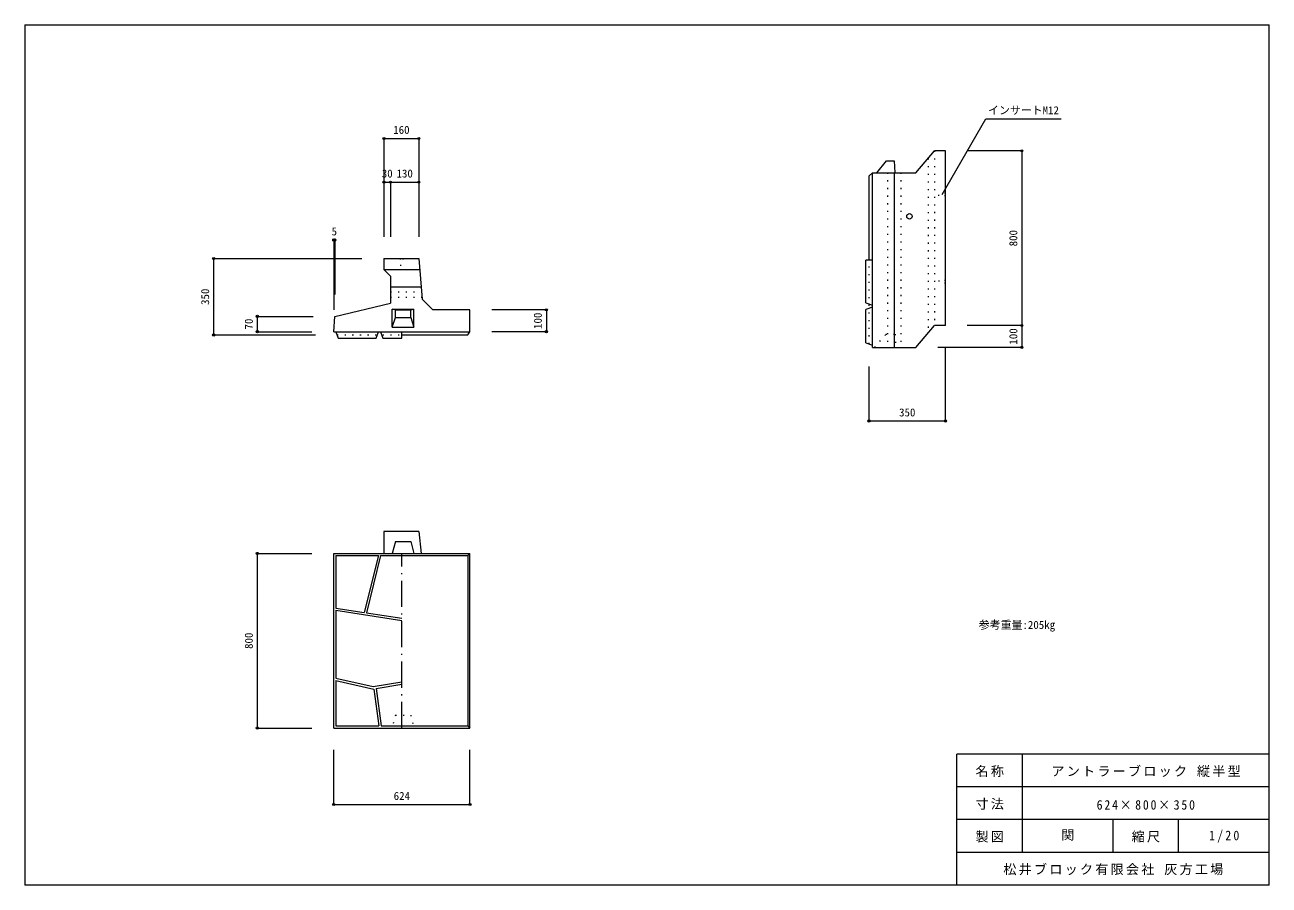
# Model space of a CAD drawing. Units: millimetres, scale not verified. Extents: x 120 to 5820, y 130 to 4070.
import ezdxf
from ezdxf.enums import TextEntityAlignment as Align

# ---------------------------------------------------------------- set-up
doc = ezdxf.new("R2010")
doc.units = ezdxf.units.MM
doc.header["$LTSCALE"] = 20
doc.header["$PDMODE"] = 32
doc.header["$PDSIZE"] = 10
doc.linetypes.add('DASHED_DOTTED', pattern=[9.25, 6, -1.5, 0.25, -1.5])
doc.linetypes.add('DOTTED', pattern=[1.75, 0.25, -1.5])
for name, color, linetype, lineweight in [('_0-0_', 7, 'Continuous', 18), ('_0-1_', 7, 'Continuous', 18), ('_0-2_', 4, 'Continuous', 9)]:
    doc.layers.add(name, color=color, linetype=linetype, lineweight=lineweight)
doc.styles.add('ＭＳ ゴシック', font='')
doc.styles.get('ＭＳ ゴシック').set_extended_font_data('MS Gothic')

msp = doc.modelspace()

# ---------------------------------------------------------------- linework, layer by layer
at = {"layer": '_0-0_'}
for p, q in [((120, 4070), (5820, 4070)), ((120, 4070), (120, 130)), ((5820, 130), (5820, 4070)), ((4390, 130), (4390, 730)), ((5820, 730), (4390, 730)), ((4690, 280), (4690, 730)), ((5820, 580), (4390, 580)), ((5820, 430), (4390, 430)), ((5105, 280), (5105, 430)), ((5405, 280), (5405, 430)), ((5820, 280), (4390, 280)), ((5820, 130), (120, 130))]:
    msp.add_line(p, q, dxfattribs=at)
at = {"layer": '_0-1_'}
for p, q in [((4202.31, 3393.1), (4287.31, 3493.1)), ((4337.31, 3493.1), (4287.31, 3493.1)), ((4337.31, 2693.1), (4337.31, 3493.1)), ((4022.31, 3393.1), (4067.31, 3448.1)), ((4067.31, 3448.1), (4102.31, 3448.1)), ((4102.31, 3448.1), (4105.31, 3393.1)), ((3987.31, 3378.1), (4002.31, 3393.1)), ((3987.31, 2993.1), (3987.31, 3378.1)), ((4002.31, 3393.1), (4202.31, 3393.1)), ((4002.31, 2593.1), (4002.31, 3393.1)), ((4102.31, 3393.1), (4102.31, 2593.1)), ((1765.01, 2999.82), (1925.01, 2999.82)), ((1765.01, 2999.82), (1765.01, 2949.82)), ((1925.01, 2999.82), (1940.1, 2813.73)), ((3972.31, 2796.97), (3972.31, 2993.1)), ((4002.31, 2993.1), (3972.31, 2993.1)), ((1765.01, 2949.82), (1795.01, 2919.82)), ((1765.01, 2949.82), (1929.06, 2949.82)), ((1795.01, 2919.82), (1795.01, 2794.82)), ((1795.01, 2869.82), (1935.55, 2869.82)), ((1540.01, 2734.82), (1795.01, 2794.82)), ((1940.1, 2813.73), (1989.01, 2764.82)), ((3972.31, 2796.97), (4002.31, 2786.97)), ((1802.51, 2767.82), (1902.51, 2767.82)), ((1802.51, 2684.82), (1802.51, 2767.82)), ((1817.51, 2764.82), (1802.51, 2767.82)), ((1817.51, 2764.82), (1887.51, 2764.82)), ((1817.51, 2729.82), (1817.51, 2764.82)), ((1887.51, 2764.82), (1902.51, 2767.82)), ((1887.51, 2729.82), (1887.51, 2764.82)), ((1902.51, 2684.82), (1902.51, 2767.82)), ((2159.01, 2764.82), (1989.01, 2764.82)), ((2159.01, 2664.82), (2159.01, 2764.82)), ((4002.31, 2776.91), (3972.31, 2766.91)), ((3972.31, 2613.1), (3972.31, 2766.91)), ((1535.01, 2664.82), (1540.01, 2734.82)), ((1802.51, 2684.82), (1817.51, 2729.82)), ((1802.51, 2684.82), (1902.51, 2684.82)), ((1817.51, 2729.82), (1887.51, 2729.82)), ((1887.51, 2729.82), (1902.51, 2684.82)), ((4202.31, 2593.1), (4287.31, 2693.1)), ((4337.31, 2693.1), (4287.31, 2693.1)), ((1535.01, 2664.82), (2159.01, 2664.82)), ((1545.01, 2664.82), (1555.01, 2634.82)), ((1555.01, 2634.82), (1729.21, 2634.82)), ((1729.21, 2634.82), (1739.21, 2664.82)), ((1749.51, 2664.82), (1759.51, 2634.82)), ((1759.51, 2634.82), (1847.01, 2634.82)), ((1847.01, 2634.82), (1847.01, 2664.82)), ((1847.01, 2649.82), (2149.01, 2649.82)), ((2149.01, 2649.82), (2159.01, 2664.82)), ((3972.31, 2613.1), (4002.31, 2603.1)), ((4002.31, 2593.1), (4202.31, 2593.1)), ((1925.01, 1749.13), (1765.01, 1749.13)), ((1765.01, 1749.13), (1765.01, 1649.13)), ((1925.01, 1749.13), (1935.01, 1649.13)), ((1817.51, 1704.13), (1802.51, 1649.13)), ((1817.51, 1704.13), (1887.51, 1704.13)), ((1887.51, 1704.13), (1902.51, 1649.13)), ((1535.01, 849.13), (1535.01, 1649.13)), ((1535.01, 1649.13), (2159.01, 1649.13)), ((1545.01, 1639.13), (1739.21, 1639.13)), ((1545.01, 1639.13), (1545.01, 1399.13)), ((1739.21, 1639.13), (1675.01, 1379.13)), ((1749.51, 1639.13), (1684.93, 1377.6)), ((1749.51, 1639.13), (2149.01, 1639.13)), ((2149.01, 1639.13), (2159.01, 1649.13)), ((2149.01, 1639.13), (2149.01, 859.13)), ((2159.01, 849.13), (2159.01, 1649.13)), ((1545.01, 1399.13), (1675.01, 1379.13)), ((1545.01, 1389.01), (1545.01, 1077.3)), ((1545.01, 1389.01), (1847.01, 1342.55)), ((1684.93, 1377.6), (1847.01, 1352.67)), ((1545.01, 1077.3), (1715.01, 1039.13)), ((1545.01, 1067.06), (1719.07, 1027.97)), ((1545.01, 1067.06), (1545.01, 859.13)), ((1715.01, 1039.13), (1847.01, 1061.13)), ((1719.07, 1027.97), (1741.52, 859.13)), ((1728.72, 1031.28), (1847.01, 1050.99)), ((1728.72, 1031.28), (1751.61, 859.13)), ((1545.01, 859.13), (1741.52, 859.13)), ((1751.61, 859.13), (2149.01, 859.13)), ((2149.01, 859.13), (2159.01, 849.13)), ((1535.01, 849.13), (2159.01, 849.13))]:
    msp.add_line(p, q, dxfattribs=at)
at = {"layer": '_0-1_', "linetype": 'DOTTED'}
for p, q in [((4287.31, 3493.1), (4287.31, 2693.1)), ((4257.31, 3457.8), (4257.31, 2657.8)), ((4072.31, 3393.1), (4072.31, 2593.1)), ((4132.31, 3393.1), (4132.31, 2593.1)), ((4337.31, 3299.1), (4307.31, 3299.1)), ((4307.31, 3287.1), (4307.31, 3299.1)), ((4337.31, 3287.1), (4307.31, 3287.1)), ((1839.01, 2999.82), (1839.01, 2969.82)), ((1839.01, 2969.82), (1851.01, 2969.82)), ((1851.01, 2999.82), (1851.01, 2969.82)), ((3987.31, 2608.1), (3987.31, 2993.1)), ((4307.31, 2899.1), (4307.31, 2887.1)), ((4337.31, 2899.1), (4307.31, 2899.1)), ((4337.31, 2887.1), (4307.31, 2887.1)), ((1795.01, 2847.32), (1937.37, 2847.32)), ((1795.01, 2822.32), (1939.4, 2822.32)), ((1550.01, 2649.82), (1847.01, 2649.82)), ((4014.31, 2593.1), (4064.31, 2653.1)), ((4064.31, 2653.1), (4106.31, 2653.1)), ((4106.31, 2653.1), (4109.31, 2593.1)), ((1817.51, 909.13), (1802.51, 849.13)), ((1817.51, 909.13), (1887.51, 909.13)), ((1887.51, 909.13), (1902.51, 849.13))]:
    msp.add_line(p, q, dxfattribs=at)
at = {"layer": '_0-1_', "linetype": 'DASHED_DOTTED'}
msp.add_line((1847.01, 849.13), (1847.01, 1649.13), dxfattribs=at)
at = {"layer": '_0-1_'}
msp.add_circle((4172.31, 3193.1), 12.5, dxfattribs=at)
at = {"layer": '_0-2_', "color": 7, "lineweight": 18}
for p, q in [((4322.31, 3293.1), (4522.31, 3639.51)), ((4522.31, 3639.51), (4867.31, 3639.51))]:
    msp.add_line(p, q, dxfattribs=at)
at = {"layer": '_0-2_'}
for p, q in [((1765.01, 3549.82), (1765.01, 3099.82)), ((1765.01, 3549.82), (1925.01, 3549.82)), ((1925.01, 3549.82), (1925.01, 3099.82)), ((4687.31, 3493.1), (4437.31, 3493.1)), ((4687.31, 3493.1), (4687.31, 2593.1)), ((1765.01, 3349.82), (1925.01, 3349.82)), ((1795.01, 3349.82), (1795.01, 3099.82)), ((1535.01, 3084.82), (1535.01, 2764.82)), ((1540.01, 3084.82), (1535.01, 3084.82)), ((1540.01, 3084.82), (1540.01, 2834.82)), ((985.01, 2649.82), (985.01, 2999.82)), ((985.01, 2999.82), (1664.01, 2999.82)), ((2509.01, 2764.82), (2259.01, 2764.82)), ((2509.01, 2764.82), (2509.01, 2664.82)), ((1185.01, 2664.82), (1185.01, 2734.82)), ((1185.01, 2734.82), (1440.01, 2734.82)), ((4687.31, 2693.1), (4437.31, 2693.1)), ((985.01, 2649.82), (1451.27, 2649.82)), ((1185.01, 2664.82), (1435.01, 2664.82)), ((2509.01, 2664.82), (2259.01, 2664.82)), ((4687.31, 2593.1), (4302.31, 2593.1)), ((4337.31, 2255.74), (4337.31, 2593.1)), ((3987.31, 2255.74), (3987.31, 2505.74)), ((3987.31, 2255.74), (4337.31, 2255.74)), ((1185.01, 849.13), (1185.01, 1649.13)), ((1185.01, 1649.13), (1435.01, 1649.13)), ((1185.01, 849.13), (1435.01, 849.13)), ((1535.01, 499.13), (1535.01, 749.13)), ((2159.01, 499.13), (2159.01, 749.13)), ((1535.01, 499.13), (2159.01, 499.13))]:
    msp.add_line(p, q, dxfattribs=at)
for p in [(1765.01, 3549.82), (1925.01, 3549.82), (4687.31, 3493.1), (1765.01, 3349.82), (1795.01, 3349.82), (1925.01, 3349.82), (1535.01, 3084.82), (1540.01, 3084.82), (985.01, 2999.82), (1185.01, 2734.82), (2509.01, 2764.82), (4687.31, 2693.1), (985.01, 2649.82), (1185.01, 2664.82), (2509.01, 2664.82), (4687.31, 2593.1), (3987.31, 2255.74), (4337.31, 2255.74), (1185.01, 1649.13), (1185.01, 849.13), (1535.01, 499.13), (2159.01, 499.13)]:
    msp.add_point(p, dxfattribs=at)

# ---------------------------------------------------------------- texts
at = {"layer": '_0-0_', "color": 4, "style": 'ＭＳ ゴシック'}
msp.add_text('参考重量:205㎏', height=36.66, dxfattribs=at).set_placement((4490, 1292.5), align=Align.BOTTOM_LEFT)
at = {"layer": '_0-0_', "style": 'ＭＳ ゴシック'}
msp.add_text('関', height=43.99, dxfattribs=at).set_placement((4867.5, 325), align=Align.BOTTOM_LEFT)
at = {"layer": '_0-0_', "char_height": 43.99, "attachment_point": 7, "style": 'ＭＳ ゴシック'}
for s, insert in [('\\T1.17;名称', (4475, 625)), ('\\T1.17;アントラーブロック\\~縦半型', (4822.5, 625)), ('\\T1.17;寸法', (4475, 475)), ('\\T1.31;\\W0.9;624×800×350', (5030, 475)), ('\\T1.17;製図', (4475, 325)), ('\\T1.17;縮尺', (5190, 325)), ('\\T1.38;\\W0.9;1/20', (5545, 325)), ('\\T1.17;松井ブロック有限会社\\~灰方工場', (4602.5, 175))]:
    msp.add_mtext(s, dxfattribs=dict(at, insert=insert))
at = {"layer": '_0-2_', "style": 'ＭＳ ゴシック'}
for s, p in [('インサートM12', (4532.31, 3649.51)), ('160', (1807.51, 3559.82)), ('30', (1755.01, 3359.82)), ('130', (1822.51, 3359.82)), ('5', (1525.01, 3094.82)), ('350', (4124.81, 2265.74)), ('624', (1809.51, 509.13))]:
    msp.add_text(s, height=36.66, dxfattribs=at).set_placement(p, align=Align.BOTTOM_LEFT)
for s, p in [('800', (4677.31, 3055.6)), ('350', (975.01, 2787.32)), ('100', (2499.01, 2677.32)), ('70', (1175.01, 2674.82)), ('100', (4677.31, 2605.6)), ('800', (1175.01, 1211.63))]:
    msp.add_text(s, height=36.66, rotation=90, dxfattribs=at).set_placement(p, align=Align.BOTTOM_LEFT)

doc.saveas('drawing.dxf')
